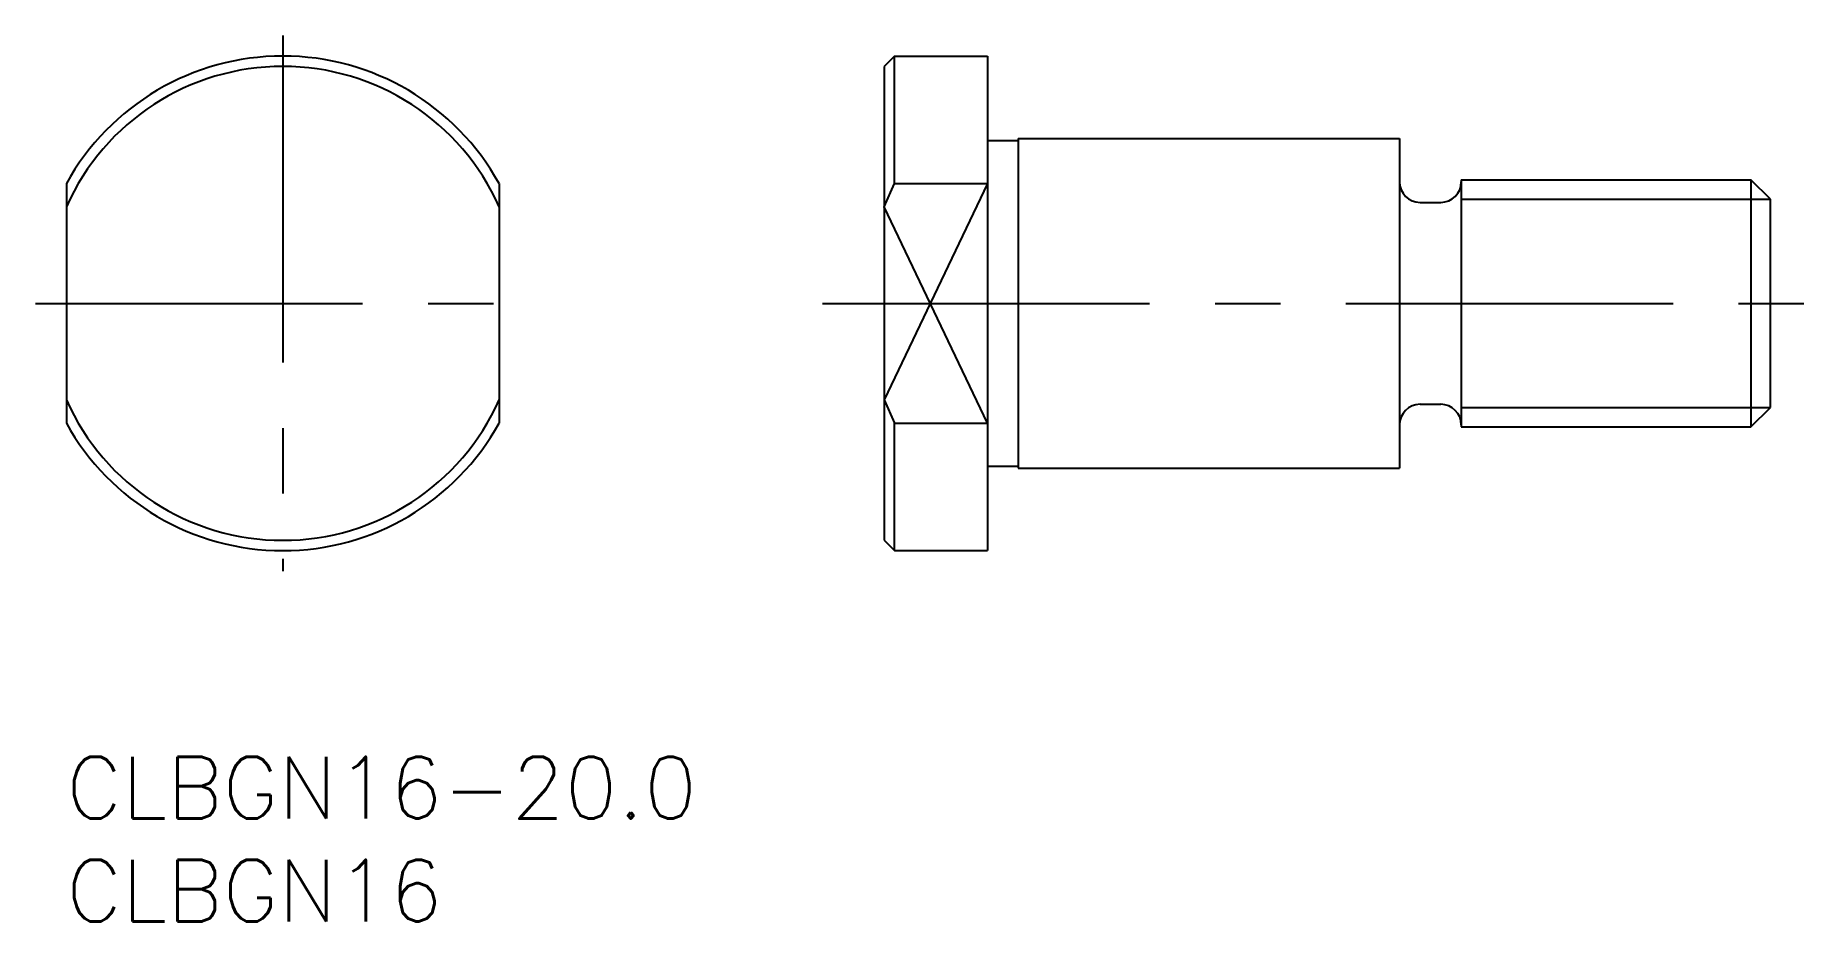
# Model space of a CAD drawing. Extents: x -1.5 to 84.5, y -8 to 35.
import ezdxf

# ---------------------------------------------------------------- set-up
doc = ezdxf.new("R2010")
doc.units = 0
doc.header["$LTSCALE"] = 0.5
doc.linetypes.add('CENTER', pattern=[50.8, 31.75, -6.35, 6.35, -6.35])
for name, color, linetype in [('MSM_CENTER', 1, 'CENTER'), ('MSM_CONTINUOUS', 7, 'CONTINUOUS'), ('MSM_NARROW', 5, 'CONTINUOUS'), ('MSM_PART_NUMBER', 7, 'CONTINUOUS')]:
    doc.layers.add(name, color=color, linetype=linetype)
doc.styles.get("Standard").update_dxf_attribs({"font": 'txt.shx', "height": 3, "bigfont": 'bigfont.shx'})

# ---------------------------------------------------------------- blocks, each defined once
blk = doc.blocks.new('*U9')
at = {"layer": 'MSM_PART_NUMBER'}
blk.add_text('CLBGN16-20.0', height=3, dxfattribs=at).set_placement((0, -3))
blk = doc.blocks.new('*U10')
at = {"layer": 'MSM_PART_NUMBER'}
blk.add_text('CLBGN16', height=3, dxfattribs=at).set_placement((0, -8))

msp = doc.modelspace()

# ---------------------------------------------------------------- linework, layer by layer
at = {"layer": 'MSM_CENTER'}
for p, q in [((10.5, 35), (10.5, 9)), ((-1.5, 22), (22.5, 22)), ((36.691, 22), (84.54, 22))]:
    msp.add_line(p, q, dxfattribs=at)
at = {"layer": 'MSM_CONTINUOUS'}
for p, q in [((40.191, 34), (39.691, 33.5)), ((40.191, 27.809), (40.191, 34)), ((40.191, 34), (44.691, 34)), ((44.691, 34), (44.691, 10)), ((39.691, 33.5), (39.691, 10.5)), ((44.691, 29.9), (46.191, 29.9)), ((46.191, 30), (64.691, 30)), ((46.191, 30), (46.191, 14)), ((53.316, 30), (53.316, 30)), ((60.441, 30), (60.441, 30)), ((64.691, 30), (64.691, 14)), ((0, 27.809), (0, 16.191)), ((21, 27.809), (21, 16.191)), ((39.691, 26.69), (40.191, 27.809)), ((40.191, 27.809), (44.691, 27.809)), ((67.691, 28), (67.691, 16)), ((67.691, 28), (81.744, 28)), ((82.691, 27.053), (81.744, 28)), ((81.744, 28), (81.744, 16)), ((65.691, 26.9), (66.691, 26.9)), ((82.691, 16.947), (82.691, 27.053)), ((39.691, 17.31), (40.191, 16.191)), ((65.691, 17.1), (66.691, 17.1)), ((81.744, 16), (82.691, 16.947)), ((40.191, 10), (40.191, 16.191)), ((40.191, 16.191), (44.691, 16.191)), ((67.691, 16), (81.744, 16)), ((44.691, 14.1), (46.191, 14.1)), ((46.191, 14), (64.691, 14)), ((39.691, 10.5), (40.191, 10)), ((40.191, 10), (44.691, 10))]:
    msp.add_line(p, q, dxfattribs=at)
for centre, radius, start, end in [((10.5, 22), 12, 28.95502, 151.04498), ((10.5, 22), 11.5, 24.07061, 155.92939), ((65.691, 27.9), 1, 180, 270), ((66.691, 27.9), 1, 270, 0), ((10.5, 22), 11.5, 204.07061, 335.92939), ((65.691, 16.1), 1, 90, 180), ((66.691, 16.1), 1, 0, 90), ((10.5, 22), 12, 208.95502, 331.04498)]:
    msp.add_arc(centre, radius, start, end, dxfattribs=at)
at = {"layer": 'MSM_NARROW'}
for p, q in [((44.691, 27.809), (39.691, 17.31)), ((44.691, 16.191), (39.691, 26.69)), ((67.691, 27.053), (82.691, 27.053)), ((67.691, 16.947), (82.691, 16.947))]:
    msp.add_line(p, q, dxfattribs=at)

# ---------------------------------------------------------------- block references
at = {"layer": 'MSM_CONTINUOUS'}
for name in ['*U9', '*U10']:
    msp.add_blockref(name, (0, 0), dxfattribs=at)

doc.saveas('drawing.dxf')
